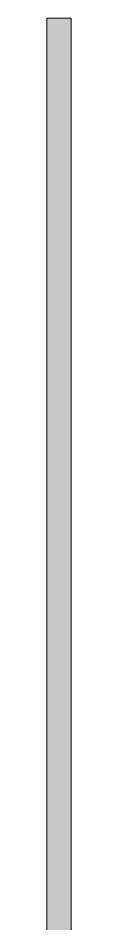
# Model space of a CAD drawing. Header units: millimetres. Extents: x 2 to 599, y 5 to 425.
# Drawn here: x 568.27 to 568.48, y 202.13 to 210.11 of the extents above; entities that cross this region are included whole.
import ezdxf

# ---------------------------------------------------------------- set-up
doc = ezdxf.new("R2010")
doc.units = ezdxf.units.MM
doc.linetypes.add('XKITLINE00', pattern=[0])
doc.layers.add('OtherObjectType', color=1, linetype='Continuous', lineweight=0)

# ---------------------------------------------------------------- blocks, each defined once
blk = doc.blocks.new('*A49')
at = {"layer": 'OtherObjectType'}
blk.add_hatch(color=7, dxfattribs=at).paths.add_polyline_path([(568.4814, 196.7955), (568.2692, 196.7958), (568.2676, 210.1132), (568.4833, 210.1132)], flags=17)
at = {"layer": 'OtherObjectType', "color": 7, "linetype": 'XKITLINE00', "lineweight": 0}
for p, q in [((568.4833, 210.1132), (568.2676, 210.1132)), ((568.2676, 210.1132), (568.2692, 196.7958)), ((568.2692, 196.7958), (568.2676, 210.1132)), ((568.2676, 210.1132), (568.4833, 210.1132)), ((568.4814, 196.7955), (568.4833, 210.1132)), ((568.4833, 210.1132), (568.4814, 196.7955))]:
    blk.add_line(p, q, dxfattribs=at)
blk = doc.blocks.new('*A51')
at = {"layer": 'OtherObjectType'}
blk.add_hatch(color=7, dxfattribs=at).paths.add_polyline_path([(568.4814, 196.7955), (568.2692, 196.7958), (568.2676, 210.1132), (568.4833, 210.1132)], flags=17)
at = {"layer": 'OtherObjectType', "color": 7, "linetype": 'XKITLINE00', "lineweight": 0}
for p, q in [((568.4833, 210.1132), (568.2676, 210.1132)), ((568.2676, 210.1132), (568.2692, 196.7958)), ((568.2692, 196.7958), (568.2676, 210.1132)), ((568.2676, 210.1132), (568.4833, 210.1132)), ((568.4814, 196.7955), (568.4833, 210.1132)), ((568.4833, 210.1132), (568.4814, 196.7955))]:
    blk.add_line(p, q, dxfattribs=at)

msp = doc.modelspace()

# ---------------------------------------------------------------- block references
at = {"lineweight": 0}
for name in ['*A49', '*A51']:
    msp.add_blockref(name, (0, 0), dxfattribs=at)

doc.saveas('drawing.dxf')
